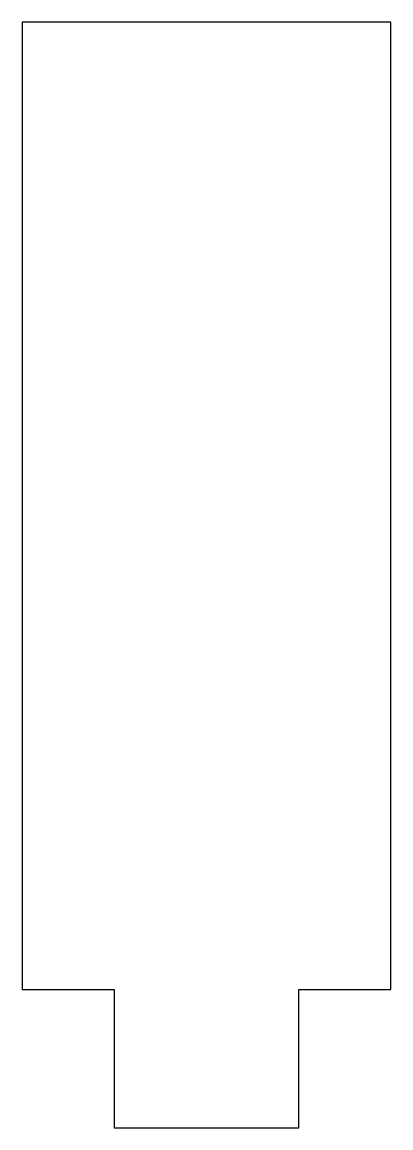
# Model space of a CAD drawing. Header units: inches. Extents: x -0.5 to 0.5, y -1.69 to 1.31.
import ezdxf

# ---------------------------------------------------------------- set-up
doc = ezdxf.new("R2010")
doc.units = ezdxf.units.IN
doc.header["$MEASUREMENT"] = 0

msp = doc.modelspace()

# ---------------------------------------------------------------- linework, layer by layer
msp.add_lwpolyline([(0.5, 1.3125), (-0.5, 1.3125), (-0.5, -1.3125), (-0.25, -1.3125), (-0.25, -1.6875), (0.25, -1.6875), (0.25, -1.3125), (0.5, -1.3125)], close=True)

doc.saveas('drawing.dxf')
